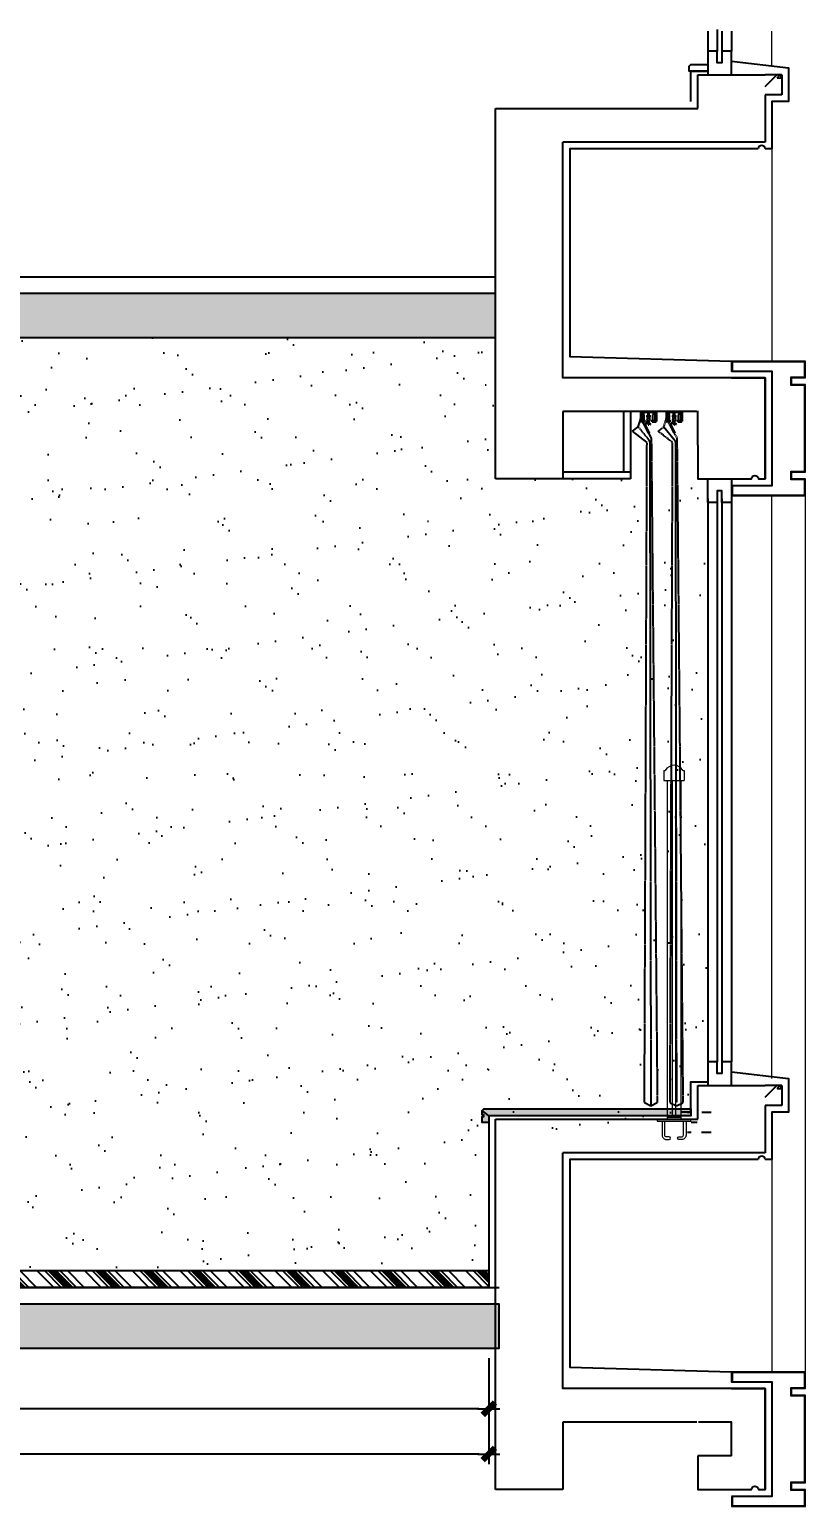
# Model space of a CAD drawing. Header units: inches. Extents: x 96003 to 270950, y -80202 to 65998.
# Drawn here: x 211724 to 214029, y 41976 to 46360 of the extents above; entities that cross this region are included whole.
import ezdxf

# ---------------------------------------------------------------- set-up
doc = ezdxf.new("R2010")
doc.units = ezdxf.units.IN
doc.header["$LTSCALE"] = 10
doc.header["$MEASUREMENT"] = 0
doc.linetypes.add('DASH', pattern=[0.35, 0.25, -0.1])
for name, color, linetype in [('01', 200, 'Continuous'), ('16', 12, 'Continuous'), ('81', 81, 'Continuous'), ('A_SURFACE', 9, 'Continuous'), ('AD-土建柱轮廓线', 200, 'Continuous'), ('EL-03', 3, 'Continuous'), ('EL-30', 30, 'Continuous'), ('EL-BHATCH-250', 250, 'Continuous'), ('FC-地面造型', 136, 'Continuous'), ('HAT【填充】', 250, 'Continuous'), ('PUB_HATCH', 8, 'Continuous'), ('SBEI', 1, 'Continuous')]:
    doc.layers.add(name, color=color, linetype=linetype)
for name, color, linetype, lineweight in [('D-地面铺装', 252, 'Continuous', 9), ('J-金属幕墙', 34, 'Continuous', 13), ('L-栏杆扶手', 73, 'Continuous', 13), ('L-立面看线', 8, 'Continuous', 13)]:
    doc.layers.add(name, color=color, linetype=linetype, lineweight=lineweight)
doc.styles.add('CCD_DIM', font='archs.shx', dxfattribs={"width": 0.7})
doc.dimstyles.new('1.30', dxfattribs={"dimscale": 30, "dimtxt": 2.5, "dimasz": 1, "dimexe": 1, "dimexo": 1.5, "dimgap": 1, "dimtad": 1, "dimdec": 0, "dimrnd": 5, "dimdsep": 46, "dimtxsty": 'CCD_DIM', "dimblk": 'CCD_Dimension_Tick', "dimcen": 1, "dimclrd": 44, "dimclre": 44, "dimclrt": 2, "dimadec": 0, "dimazin": 2, "dimtfac": 1, "dimtdec": 0, "dimtix": 1, "dimtmove": 2, "dimatfit": 3, "dimldrblk": 'CCD_Dimension_Tick', "dimfxl": 5, "dimfxlon": 1, "dimtolj": 1, "dimarcsym": 0})
pattern_1 = [(45, (190901.26, -77467.75), (-35.35534, 35.35534), []), (50, (190901.26, -77467.75), (143.452, -12.5504), [15, -165]), (355, (190901.26, -77467.75), (-27.7503, 150.4384), [12, -132]), (100.4514, (190913.22, -77468.8), (115.702, 137.888), [12.748, -140.2284]), (46.184, (190901.26, -77427.75), (213.448, -33.104), [22.5, -247.5]), (96.6356, (190919.05, -77430.5), (186.9325, 194.824), [19.122, -210.343]), (351.184, (190901.26, -77427.75), (186.932, 194.824), [18, -198]), (21, (190921.26, -77437.75), (119.3814, -80.5238), [15, -165]), (326, (190921.26, -77437.75), (48.663, 145.03), [12, -132]), (71.4514, (190931.21, -77444.46), (168.0445, 64.506), [12.748, -140.2284]), (37.5, (190901.26, -77467.75), (2.43197, 66.57877), [0, -130.4, 0, -134, 0, -132.5]), (7.5, (190901.26, -77467.75), (52.6139, 78.8823), [0, -76.4, 0, -127.4, 0, -50.5]), (327.5, (190856.66, -77467.75), (106.7645, -4.511), [0, -50, 0, -156, 0, -207]), (317.5, (190836.66, -77467.75), (116.6372, 20.021), [0, -65, 0, -103.6, 0, -147])]
pattern_2 = [(45, (190901.26, -74467.75), (-35.35534, 35.35534), []), (50, (190901.26, -74467.75), (143.452, -12.5504), [15, -165]), (355, (190901.26, -74467.75), (-27.7503, 150.4384), [12, -132]), (100.4514, (190913.22, -74468.8), (115.702, 137.888), [12.748, -140.2284]), (46.184, (190901.26, -74427.75), (213.448, -33.104), [22.5, -247.5]), (96.6356, (190919.05, -74430.5), (186.9325, 194.824), [19.122, -210.343]), (351.184, (190901.26, -74427.75), (186.932, 194.824), [18, -198]), (21, (190921.26, -74437.75), (119.3814, -80.5238), [15, -165]), (326, (190921.26, -74437.75), (48.663, 145.03), [12, -132]), (71.4514, (190931.21, -74444.46), (168.0445, 64.506), [12.748, -140.2284]), (37.5, (190901.26, -74467.75), (2.43197, 66.57877), [0, -130.4, 0, -134, 0, -132.5]), (7.5, (190901.26, -74467.75), (52.6139, 78.8823), [0, -76.4, 0, -127.4, 0, -50.5]), (327.5, (190856.66, -74467.75), (106.7645, -4.511), [0, -50, 0, -156, 0, -207]), (317.5, (190836.66, -74467.75), (116.6372, 20.021), [0, -65, 0, -103.6, 0, -147])]

# ---------------------------------------------------------------- blocks, each defined once
blk = doc.blocks.new('A$C29FB2657')
blk.add_lwpolyline([(50, 0), (-50, 0), (-50, -6), (50, -6), (50, 0)])
for points in [[(-35.5, -6), (-35.5, -48, 0.414214), (-22.5, -61), (-14.5, -61, 1), (-14.5, -53), (-22.5, -53, -0.414214), (-27.5, -48), (-27.5, -6)], [(35.5, -6), (35.5, -48, -0.414214), (22.5, -61), (14.5, -61, -1), (14.5, -53), (22.5, -53, 0.414214), (27.5, -48), (27.5, -6)]]:
    blk.add_lwpolyline(points, format="xyb")
blk = doc.blocks.new('ERYRTEYRTYTRYU')
at = {"layer": 'EL-BHATCH-250'}
h = blk.add_hatch(dxfattribs=at)
h.set_pattern_fill('ANSI36', color=256)
h.set_pattern_definition([(45, (-797212.6542, -227327.022), (1.683798023, 6.173926083), [7.9375, -1.5875, 0, -1.5875])])
h.paths.add_polyline_path([(194823.9, -79002.6), (194828.9, -78997.6), (195443.9, -78997.6), (195443.9, -79017.6), (194843.9, -79017.6), (194843.9, -79037.6), (194823.9, -79037.6), (194823.9, -79020.1), (194828.9, -79020.1), (194828.9, -79015.1), (194823.9, -79015.1)])
at = {"layer": 'PUB_HATCH'}
h = blk.add_hatch(dxfattribs=at)
h.set_pattern_fill('钢筋混凝土', color=256, scale=20, style=0)
h.set_pattern_definition(pattern_2)
h.paths.add_polyline_path([(195663.9, -75987.6), (195663.9, -75927.6), (195713.9, -75927.6), (195713.9, -75987.6)])
h = blk.add_hatch(dxfattribs=at)
h.set_pattern_fill('钢筋混凝土', color=256, scale=20, style=0)
h.set_pattern_definition(pattern_2)
h.paths.add_polyline_path([(195663.9, -75987.6), (195663.9, -75927.6), (195713.9, -75927.6), (195713.9, -75987.6)])
h = blk.add_hatch(dxfattribs=at)
h.set_pattern_fill('普通砖', color=256, scale=50, style=0)
h.set_pattern_definition([(45, (134887.13, -103269.03), (-88.38838, 88.38838), [])])
h.paths.add_polyline_path([(195603.9, -77037.6), (195603.9, -76997.6), (195603.9, -76957.6)])
h = blk.add_hatch(dxfattribs=at)
h.set_pattern_fill('钢筋混凝土', color=256, scale=20, style=0)
h.set_pattern_definition(pattern_1)
h.paths.add_polyline_path([(195663.9, -78987.6), (195663.9, -78927.6), (195713.9, -78927.6), (195713.9, -78987.6)])
h = blk.add_hatch(dxfattribs=at)
h.set_pattern_fill('钢筋混凝土', color=256, scale=20, style=0)
h.set_pattern_definition(pattern_1)
h.paths.add_polyline_path([(195663.9, -78987.6), (195663.9, -78927.6), (195713.9, -78927.6), (195713.9, -78987.6)])
h = blk.add_hatch(dxfattribs=at)
h.set_pattern_fill('普通砖', color=256, scale=50, style=0)
h.set_pattern_definition([(45, (134887.13, -106269.03), (-88.38838, 88.38838), [])])
h.paths.add_polyline_path([(195603.9, -80037.6), (195603.9, -79997.6), (195603.9, -79957.6)])
at = {"layer": '81', "color": 136}
for p, q in [((195493.9, -75798.3, 0), (195493.9, -75857.6, 0)), ((195521.9, -75793.6, 0), (195521.9, -75857.6, 0)), ((195535.9, -75798.3, 0), (195535.9, -75857.6, 0)), ((195563.9, -75798.3, 0), (195563.9, -75857.6, 0)), ((195493.9, -77186, 0), (195493.9, -78857.6, 0)), ((195521.9, -77186, 0), (195521.9, -78857.6, 0)), ((195535.9, -77186, 0), (195535.9, -78857.6, 0)), ((195563.9, -77186, 0), (195563.9, -78857.6, 0)), ((195493.9, -78798.3, 0), (195493.9, -78857.6, 0)), ((195521.9, -78793.6, 0), (195521.9, -78857.6, 0)), ((195535.9, -78798.3, 0), (195535.9, -78857.6, 0)), ((195563.9, -78798.3, 0), (195563.9, -78857.6, 0))]:
    blk.add_line(p, q, dxfattribs=at)
at = {"layer": '81', "color": 136, "elevation": 0}
for points in [[(195563.9, -75857.6), (195535.9, -75857.6), (195535.9, -75892.6), (195521.9, -75892.6), (195521.9, -75857.6), (195493.9, -75857.6), (195493.9, -75927.6), (195563.9, -75927.6)], [(195563.9, -75857.6), (195535.9, -75857.6), (195535.9, -75892.6), (195521.9, -75892.6), (195521.9, -75857.6), (195493.9, -75857.6), (195493.9, -75927.6), (195563.9, -75927.6)], [(195563.9, -77197.6), (195535.9, -77197.6), (195535.9, -77162.6), (195521.9, -77162.6), (195521.9, -77197.6), (195493.9, -77197.6), (195493.9, -77127.6), (195563.9, -77127.6)], [(195563.9, -78857.6), (195535.9, -78857.6), (195535.9, -78892.6), (195521.9, -78892.6), (195521.9, -78857.6), (195493.9, -78857.6), (195493.9, -78927.6), (195563.9, -78927.6)], [(195563.9, -78857.6), (195535.9, -78857.6), (195535.9, -78892.6), (195521.9, -78892.6), (195521.9, -78857.6), (195493.9, -78857.6), (195493.9, -78927.6), (195563.9, -78927.6)]]:
    blk.add_lwpolyline(points, close=True, dxfattribs=at)
at = {"layer": 'A_SURFACE'}
blk.add_line((195443.9, -79007.6, 0), (195413.9, -79007.6, 0), dxfattribs=at)
at = {"layer": 'A_SURFACE', "color": 20, "elevation": 0}
for points in [[(195443.9, -76007.6), (195443.9, -75917.6), (195493.9, -75917.6)], [(195563.9, -75887.6), (195733.9, -75907.6), (195733.9, -76007.6), (195683.9, -76007.6), (195683.9, -76147.6), (195663.9, -76147.6)], [(195643.9, -76147.6), (195083.9, -76147.6), (195084.2, -76763.9), (195563.9, -76777.6), (195563.9, -76807.6), (195683.9, -76807.6), (195683.9, -77147.6), (195563.9, -77147.6)], [(195563.9, -78887.6), (195733.9, -78907.6), (195733.9, -79007.6), (195683.9, -79007.6), (195683.9, -79147.6), (195663.9, -79147.6)], [(195443.9, -79007.6), (195443.9, -78917.6), (195493.9, -78917.6)], [(195443.9, -79017.6), (194843.9, -79017.6), (194843.9, -79517.6)], [(195643.9, -79147.6), (195083.9, -79147.6), (195084.2, -79763.9), (195563.9, -79777.6), (195563.9, -79807.6), (195683.9, -79807.6), (195683.9, -80147.6), (195563.9, -80147.6)]]:
    blk.add_lwpolyline(points, dxfattribs=at)
at = {"layer": 'A_SURFACE', "color": 20}
for centre in [(195653.9, -76147.6, 0), (195653.9, -79147.6, 0)]:
    blk.add_arc(centre, 10, 0, 180, dxfattribs=at)
at = {"layer": 'AD-土建柱轮廓线'}
for p, q in [((195463.9, -76027.6, 0), (195463.9, -75927.6, 0)), ((195463.9, -75927.6, 0), (195663.9, -75927.6, 0)), ((195713.9, -75927.6, 0), (195663.9, -75927.6, 0)), ((195713.9, -75927.6, 0), (195663.9, -75927.6, 0)), ((195713.9, -75927.6, 0), (195713.9, -75987.6, 0)), ((195713.9, -75927.6, 0), (195713.9, -75987.6, 0)), ((195713.9, -75987.6, 0), (195663.9, -75987.6, 0)), ((195663.9, -75987.6, 0), (195663.9, -76127.6, 0)), ((195713.9, -75987.6, 0), (195663.9, -75987.6, 0)), ((194863.9, -76577.6, 0), (194863.9, -76027.6, 0)), ((194863.9, -76027.6, 0), (195463.9, -76027.6, 0)), ((195663.9, -76127.6, 0), (195063.9, -76127.6, 0)), ((194863.9, -76707.6, 0), (194863.9, -76577.6, 0)), ((194863.9, -77127.6, 0), (194863.9, -76707.6, 0)), ((194863.9, -76707.6, 0), (194863.9, -76707.6, 0)), ((195563.9, -76827.6, 0), (195063.9, -76827.6, 0)), ((195563.9, -76827.6, 0), (195663.9, -76827.6, 0)), ((195663.9, -76827.6, 0), (195663.9, -77027.6, 0)), ((195663.9, -76827.6, 0), (195663.9, -76827.6, 0)), ((195663.9, -76827.6, 0), (195663.9, -76907.6, 0)), ((195663.9, -76907.6, 0), (195663.9, -76907.6, 0)), ((195463.9, -77027.6, 0), (195463.9, -77027.6, 0)), ((195663.9, -77027.6, 0), (195663.9, -77027.6, 0)), ((195663.9, -77027.6, 0), (195663.9, -77127.6, 0)), ((195063.9, -77127.6, 0), (194863.9, -77127.6, 0)), ((195463.9, -79027.6, 0), (195463.9, -78927.6, 0)), ((195463.9, -78927.6, 0), (195663.9, -78927.6, 0)), ((195713.9, -78927.6, 0), (195663.9, -78927.6, 0)), ((195713.9, -78927.6, 0), (195663.9, -78927.6, 0)), ((195713.9, -78927.6, 0), (195713.9, -78987.6, 0)), ((195713.9, -78927.6, 0), (195713.9, -78987.6, 0)), ((195713.9, -78987.6, 0), (195663.9, -78987.6, 0)), ((195663.9, -78987.6, 0), (195663.9, -79127.6, 0)), ((195713.9, -78987.6, 0), (195663.9, -78987.6, 0)), ((194863.9, -79577.6, 0), (194863.9, -79027.6, 0)), ((194863.9, -79027.6, 0), (195463.9, -79027.6, 0)), ((195663.9, -79127.6, 0), (195063.9, -79127.6, 0)), ((194863.9, -79707.6, 0), (194863.9, -79577.6, 0)), ((194863.9, -80127.6, 0), (194863.9, -79707.6, 0)), ((194863.9, -79707.6, 0), (194863.9, -79707.6, 0)), ((195563.9, -79827.6, 0), (195063.9, -79827.6, 0)), ((195563.9, -79827.6, 0), (195663.9, -79827.6, 0)), ((195663.9, -79827.6, 0), (195663.9, -80027.6, 0)), ((195663.9, -79827.6, 0), (195663.9, -79827.6, 0)), ((195663.9, -79827.6, 0), (195663.9, -79907.6, 0)), ((195663.9, -79907.6, 0), (195663.9, -79907.6, 0)), ((195563.9, -80027.6, 0), (195463.9, -80027.6, 0)), ((195663.9, -80027.6, 0), (195663.9, -80027.6, 0)), ((195663.9, -80027.6, 0), (195663.9, -80127.6, 0)), ((195063.9, -80127.6, 0), (194863.9, -80127.6, 0))]:
    blk.add_line(p, q, dxfattribs=at)
at = {"layer": 'AD-土建柱轮廓线', "elevation": 0}
for points in [[(194863.9, -76927.6), (194863.9, -76927.6), (194863.9, -76127.6)], [(195461.5, -76927.6), (195063.9, -76927.6)], [(195063.9, -76927.6), (195063.9, -77127.6)], [(195463.9, -77027.6), (195463.9, -77027.6), (195463.9, -77027.6), (195463.9, -76927.6), (195466.3, -76927.6)], [(194863.9, -79927.6), (194863.9, -79927.6), (194863.9, -79127.6)], [(195461.5, -79927.6), (195063.9, -79927.6)], [(195063.9, -79927.6), (195063.9, -80127.6)], [(195563.9, -80027.6), (195563.9, -80027.6), (195563.9, -80027.6), (195563.9, -79927.6), (195466.3, -79927.6)]]:
    blk.add_lwpolyline(points, dxfattribs=at)
for points in [[(195463.9, -77027.6), (195463.9, -77127.6), (195623.9, -77127.6, -0.996715), (195644, -77127.6), (195663.9, -77127.6), (195663.9, -76827.6), (195063.9, -76827.6), (195063.9, -76127.6)], [(195463.9, -80027.6), (195463.9, -80127.6), (195623.9, -80127.6, -0.996715), (195644, -80127.6), (195663.9, -80127.6), (195663.9, -79827.6), (195063.9, -79827.6), (195063.9, -79127.6)]]:
    blk.add_lwpolyline(points, format="xyb", dxfattribs=at)
at = {"layer": 'D-地面铺装', "elevation": 0}
for points in [[(195463.9, -76027.6), (195463.9, -75927.6)], [(195463.9, -79027.6), (195463.9, -78927.6)]]:
    blk.add_lwpolyline(points, dxfattribs=at)
at = {"layer": 'EL-03', "elevation": 0}
for points in [[(195493.9, -75917.6), (195443.9, -75917.6), (195438.9, -75917.6), (195438.9, -75902.6), (195443.9, -75897.6), (195493.9, -75897.6)], [(194823.9, -79002.6), (194828.9, -78997.6), (195443.9, -78997.6), (195443.9, -79017.6), (194843.9, -79017.6), (194843.9, -79037.6), (194843.9, -79037.6), (194823.9, -79037.6), (194823.9, -79020.1), (194828.9, -79020.1), (194828.9, -79015.1), (194823.9, -79015.1), (194823.9, -79002.6)]]:
    blk.add_lwpolyline(points, dxfattribs=at)
at = {"layer": 'EL-30', "elevation": 0}
blk.add_lwpolyline([(194843.9, -79017.6), (194823.9, -79002.6)], dxfattribs=at)
at = {"layer": 'J-金属幕墙'}
blk.add_line((195783.9, -79777.6, 0), (195783.9, -77177.6, 0), dxfattribs=at)
at = {"layer": 'J-金属幕墙', "elevation": 0}
for points in [[(195563.9, -77147.6), (195563.9, -77177.6), (195783.9, -77177.6), (195783.9, -77127.6), (195743.9, -77127.6), (195743.9, -77107.6), (195783.9, -77107.6), (195783.9, -76847.6), (195743.9, -76847.6), (195743.9, -76827.6), (195783.9, -76827.6), (195783.9, -76777.6), (195563.9, -76777.6), (195563.9, -76807.6)], [(195566.9, -77147.6), (195566.9, -77174.6), (195780.9, -77174.6), (195780.9, -77130.6), (195740.9, -77130.6), (195740.9, -77104.6), (195780.9, -77104.6), (195780.9, -76850.6), (195740.9, -76850.6), (195740.9, -76824.6), (195780.9, -76824.6), (195780.9, -76780.6), (195566.9, -76780.6), (195566.9, -76807.6)], [(195563.9, -80147.6), (195563.9, -80177.6), (195783.9, -80177.6), (195783.9, -80127.6), (195743.9, -80127.6), (195743.9, -80107.6), (195783.9, -80107.6), (195783.9, -79847.6), (195743.9, -79847.6), (195743.9, -79827.6), (195783.9, -79827.6), (195783.9, -79777.6), (195563.9, -79777.6), (195563.9, -79807.6)], [(195566.9, -80147.6), (195566.9, -80174.6), (195780.9, -80174.6), (195780.9, -80130.6), (195740.9, -80130.6), (195740.9, -80104.6), (195780.9, -80104.6), (195780.9, -79850.6), (195740.9, -79850.6), (195740.9, -79824.6), (195780.9, -79824.6), (195780.9, -79780.6), (195566.9, -79780.6), (195566.9, -79807.6)]]:
    blk.add_lwpolyline(points, dxfattribs=at)
at = {"layer": 'L-栏杆扶手'}
for p, q in [((195363.7, -77992.7, 0), (195367.7, -77992.7, 0)), ((195363.7, -77992.7, 0), (195363.7, -78022.7, 0)), ((195363.7, -78022.7, 0), (195423.9, -78022.7, 0)), ((195373.7, -78022.7, 0), (195373.7, -78927.6, 0)), ((195388.9, -78922.6, 0), (195388.9, -78022.7, 0)), ((195398.9, -78922.6, 0), (195398.9, -78022.7, 0)), ((195413.9, -78022.7, 0), (195413.9, -78927.6, 0)), ((195419.9, -77992.7, 0), (195423.9, -77992.7, 0)), ((195423.9, -77992.7, 0), (195423.9, -78022.7, 0)), ((195373.7, -78798.3, 0), (195373.7, -79027.6, 0)), ((195388.9, -79022.6, 0), (195388.9, -78798.3, 0)), ((195398.9, -79022.6, 0), (195398.9, -78798.3, 0)), ((195413.9, -78798.3, 0), (195413.9, -79027.6, 0)), ((195413.9, -79022.6, 0), (195373.7, -79022.6, 0))]:
    blk.add_line(p, q, dxfattribs=at)
at = {"layer": 'L-栏杆扶手', "elevation": 0}
for points in [[(195443.9, -76027.6), (195413.9, -76027.6), (195443.9, -76027.6)], [(195443.9, -79027.6), (195413.9, -79027.6), (195443.9, -79027.6)]]:
    blk.add_lwpolyline(points, dxfattribs=at)
at = {"layer": 'L-栏杆扶手'}
blk.add_arc((195393.8, -78007.7, 0), 30.1, 29.8902, 150.1098, dxfattribs=at)
at = {"layer": 'L-立面看线'}
for p, q in [((195683.9, -75901.8, 0), (195683.9, -75798.3, 0)), ((195683.9, -76147.6, 0), (195683.9, -76777.6, 0)), ((195683.9, -78907.6, 0), (195683.9, -77177.6, 0)), ((195683.9, -78901.8, 0), (195683.9, -78798.3, 0)), ((195683.9, -79147.6, 0), (195683.9, -79777.6, 0))]:
    blk.add_line(p, q, dxfattribs=at)
at = {"layer": 'SBEI', "color": 3}
for p, q in [((195243.9, -76927.6, 0), (195243.9, -77107.6, 0)), ((195263.9, -76927.6, 0), (195263.9, -77127.6, 0)), ((195263.9, -77107.6, 0), (195063.9, -77107.6, 0)), ((195263.9, -77127.6, 0), (195063.9, -77127.6, 0))]:
    blk.add_line(p, q, dxfattribs=at)
at = {"layer": 'L-栏杆扶手'}
blk.add_blockref('A$C29FB2657', (195393.8, -79027.6, 0), dxfattribs=at)
blk = doc.blocks.new('CCD_Dimension_Tick')
at = {"color": 0, "linetype": 'ByBlock'}
for p, q in [((-1.09, 0), (0, 0)), ((0, 0), (1.09, 0))]:
    blk.add_line(p, q, dxfattribs=at)
at = {"color": 0, "linetype": 'Continuous', "const_width": 0.608}
blk.add_lwpolyline([(-0.61, -0.61), (0.61, 0.61)], dxfattribs=at)
blk = doc.blocks.new('*D223')
at = {"layer": 'Defpoints', "color": 0, "linetype": 'ByBlock', "transparency": 16777216}
for p in [(213088.5, 42626.3), (209968.5, 42416.3), (209968.5, 42266.3)]:
    blk.add_point(p, dxfattribs=at)
at = {"layer": 'FC-地面造型', "color": 44, "linetype": 'ByBlock', "lineweight": -2, "transparency": 16777216}
for p, q in [((213088.5, 42416.3), (213088.5, 42236.3)), ((209968.5, 42371.3), (209968.5, 42236.3)), ((213058.5, 42266.3), (209998.5, 42266.3))]:
    blk.add_line(p, q, dxfattribs=at)
at = {"layer": 'FC-地面造型', "color": 44, "linetype": 'ByBlock', "lineweight": -2, "transparency": 16777216, "xscale": 30, "yscale": 30, "zscale": 30, "rotation": 180}
blk.add_blockref('CCD_Dimension_Tick', (209968.5, 42266.3), dxfattribs=at)
at = {"layer": 'FC-地面造型', "color": 44, "linetype": 'ByBlock', "lineweight": -2, "transparency": 16777216, "xscale": 30, "yscale": 30, "zscale": 30}
blk.add_blockref('CCD_Dimension_Tick', (213088.5, 42266.3), dxfattribs=at)
at = {"layer": 'FC-地面造型', "color": 2, "linetype": 'ByBlock', "transparency": 16777216, "insert": (211528.5, 42333.8), "char_height": 75, "attachment_point": 5, "style": 'CCD_DIM'}
blk.add_mtext('\\A1;3120', dxfattribs=at)
blk = doc.blocks.new('*U789')
at = {"linetype": 'DASH', "ltscale": 250}
for p, q in [((2847661.4, -579684.4), (2847661.4, -579689.3)), ((2847661.4, -579691.3), (2847661.4, -579703.4)), ((2847661.4, -579691.3), (2847661.4, -579703.4)), ((2847663.4, -579682.4), (2847706.8, -579682.4)), ((2847671.8, -579706.8), (2847671.8, -579691.8)), ((2847671.8, -579706.8), (2847671.8, -579691.8)), ((2847697.4, -579685.4), (2847697.4, -579687.4)), ((2847698.3, -579706.8), (2847698.3, -579691.8)), ((2847698.3, -579706.8), (2847698.3, -579691.8)), ((2847708.8, -579684.4), (2847708.8, -579689.3)), ((2847708.8, -579691.3), (2847708.8, -579703.4)), ((2847708.8, -579691.3), (2847708.8, -579703.4)), ((2847737.4, -579684.4), (2847737.4, -579689.3)), ((2847737.4, -579691.3), (2847737.4, -579703.4)), ((2847737.4, -579691.3), (2847737.4, -579703.4)), ((2847739.4, -579682.4), (2847782.8, -579682.4)), ((2847747.9, -579706.8), (2847747.9, -579691.8)), ((2847747.9, -579706.8), (2847747.9, -579691.8)), ((2847773.4, -579685.4), (2847773.4, -579687.4)), ((2847774.4, -579706.8), (2847774.4, -579691.8)), ((2847774.4, -579706.8), (2847774.4, -579691.8)), ((2847784.8, -579684.4), (2847784.8, -579689.3)), ((2847784.8, -579691.3), (2847784.8, -579703.4)), ((2847784.8, -579691.3), (2847784.8, -579703.4)), ((2847637.7, -579740.7, 0), (2847654.7, -579727.9, 0)), ((2847680.7, -579774.5, 0), (2847637.7, -579740.7, 0)), ((2847654.7, -579727.9, 0), (2847662.4, -579704, 0)), ((2847661.4, -579705.4), (2847661.4, -579710.4)), ((2847662.4, -579704, 0), (2847693.4, -579761.1, 0)), ((2847673.8, -579712.4), (2847663.4, -579712.4)), ((2847673.8, -579712.4), (2847673.8, -579708.2)), ((2847696.4, -579712.4), (2847696.4, -579708.2)), ((2847696.4, -579712.4), (2847706.8, -579712.4)), ((2847708.8, -579705.4), (2847708.8, -579710.4)), ((2847730.7, -579727.9, 0), (2847761.5, -579765.3, 0)), ((2847737.4, -579705.4), (2847737.4, -579710.4)), ((2847749.8, -579712.4), (2847739.4, -579712.4)), ((2847749.8, -579712.4), (2847749.8, -579708.2)), ((2847772.4, -579712.4), (2847772.4, -579708.2)), ((2847772.4, -579712.4), (2847782.8, -579712.4)), ((2847784.8, -579705.4), (2847784.8, -579710.4))]:
    blk.add_line(p, q, dxfattribs=at)
at = {"linetype": 'DASH'}
for p, q in [((2847673.2, -581733.8, 0), (2847680.7, -579774.5, 0)), ((2847693.4, -579761.1, 0), (2847711.3, -581733.8, 0)), ((2847765.1, -579773.3, 0), (2847768, -581733.8, 0))]:
    blk.add_line(p, q, dxfattribs=at)
at = {"linetype": 'DASH', "ltscale": 500}
for p, q in [((2847673.2, -581733.8, 0), (2847691.9, -581743.1, 0)), ((2847691.9, -581743.1, 0), (2847711.3, -581733.8, 0)), ((2847749.3, -581734.1, 0), (2847767.9, -581743.4, 0)), ((2847767.9, -581743.4, 0), (2847787.3, -581734.1, 0))]:
    blk.add_line(p, q, dxfattribs=at)
at = {"linetype": 'DASH', "ltscale": 250}
for points in [[(2847697.4, -579685.4), (2847672.8, -579685.4), (2847672.8, -579687.4, -0.289705), (2847670.6, -579685.4), (2847666.4, -579685.4, 0.414214), (2847664.4, -579687.4), (2847664.4, -579707.4, 0.414214), (2847666.4, -579709.4), (2847670.7, -579709.4)], [(2847673.8, -579708.2, 0.598888), (2847672.3, -579708.1), (2847671.5, -579709.4), (2847666.4, -579709.4, -0.414214), (2847664.4, -579707.4), (2847664.4, -579687.4, -0.414214), (2847666.4, -579685.4), (2847670.6, -579685.4)], [(2847665.8, -579691.8, -0.665901), (2847671.8, -579691.8)], [(2847696.4, -579708.2, -0.598888), (2847697.8, -579708.1), (2847698.7, -579709.4), (2847703.8, -579709.4, 0.414214), (2847705.8, -579707.4), (2847705.8, -579687.4, 0.414214), (2847703.8, -579685.4), (2847699.6, -579685.4)], [(2847704.3, -579691.8, 0.665901), (2847698.3, -579691.8)], [(2847773.4, -579685.4), (2847748.8, -579685.4), (2847748.8, -579687.4, -0.289705), (2847746.6, -579685.4), (2847742.4, -579685.4, 0.414214), (2847740.4, -579687.4), (2847740.4, -579707.4, 0.414214), (2847742.4, -579709.4), (2847746.7, -579709.4)], [(2847749.8, -579708.2, 0.598888), (2847748.4, -579708.1), (2847747.5, -579709.4), (2847742.4, -579709.4, -0.414214), (2847740.4, -579707.4), (2847740.4, -579687.4, -0.414214), (2847742.4, -579685.4), (2847746.6, -579685.4)], [(2847741.9, -579691.8, -0.665901), (2847747.9, -579691.8)], [(2847772.4, -579708.2, -0.598888), (2847773.9, -579708.1), (2847774.7, -579709.4), (2847779.8, -579709.4, 0.414214), (2847781.8, -579707.4), (2847781.8, -579687.4, 0.414214), (2847779.8, -579685.4), (2847775.6, -579685.4)], [(2847780.4, -579691.8, 0.665901), (2847774.4, -579691.8)]]:
    blk.add_lwpolyline(points, format="xyb", dxfattribs=at)
for points in [[(2847665.8, -579691.8), (2847665.8, -579706.8)], [(2847680.9, -579698.3), (2847680.9, -579708)], [(2847682.7, -579686.5), (2847682.7, -579699.7)], [(2847686.5, -579685.4), (2847683.7, -579685.4)], [(2847687.5, -579699.7), (2847687.5, -579686.5)], [(2847689.3, -579708), (2847689.3, -579708), (2847689.3, -579698.3)], [(2847704.3, -579691.8), (2847704.3, -579706.8)], [(2847741.9, -579691.8), (2847741.9, -579706.8)], [(2847756.9, -579698.3), (2847756.9, -579708)], [(2847758.7, -579686.5), (2847758.7, -579699.7)], [(2847762.5, -579685.4), (2847759.7, -579685.4)], [(2847763.5, -579699.7), (2847763.5, -579686.5)], [(2847765.3, -579708), (2847765.3, -579708), (2847765.3, -579698.3)], [(2847780.4, -579691.8), (2847780.4, -579706.8)], [(2847683.3, -579708.6), (2847683.3, -579712.3)], [(2847683.6, -579712.8), (2847683.9, -579712.8)], [(2847683.7, -579700.8), (2847686.5, -579700.8)], [(2847683.9, -579712.3), (2847683.9, -579720.6)], [(2847685.4, -579711), (2847684.7, -579711)], [(2847685.4, -579721.5), (2847684.7, -579721.5)], [(2847686.3, -579720.6), (2847686.3, -579711.9)], [(2847686.3, -579712.8), (2847686.6, -579712.8)], [(2847686.9, -579712.3), (2847686.9, -579708.6)], [(2847759.3, -579708.6), (2847759.3, -579712.3)], [(2847759.6, -579712.8), (2847759.9, -579712.8)], [(2847759.7, -579700.8), (2847762.5, -579700.8)], [(2847759.9, -579712.3), (2847759.9, -579720.6)], [(2847761.5, -579711), (2847760.8, -579711)], [(2847761.5, -579721.5), (2847760.8, -579721.5)], [(2847762.3, -579720.6), (2847762.3, -579711.9)], [(2847762.3, -579712.8), (2847762.6, -579712.8)], [(2847762.9, -579712.3), (2847762.9, -579708.6)]]:
    blk.add_lwpolyline(points, dxfattribs=at)
at = {"linetype": 'DASH', "elevation": 0}
blk.add_lwpolyline([(2847654.7, -579727.9), (2847685.4, -579765.3, -0.2087), (2847689.1, -579773.3), (2847692, -581743.1)], format="xyb", dxfattribs=at)
at = {"linetype": 'DASH', "ltscale": 250, "elevation": 0}
for points in [[(2847674.3, -579720.5, -0.594748), (2847689.3, -579717.3), (2847691.3, -579721.2), (2847689.5, -579722.1), (2847687.6, -579718.5, 0.711964), (2847675.9, -579723.4), (2847687.2, -579746), (2847685.4, -579746.8), (2847674.2, -579725.1, -0.13588)], [(2847750.3, -579720.5, -0.594748), (2847765.3, -579717.3), (2847767.3, -579721.2), (2847765.6, -579722.1), (2847763.7, -579718.5, 0.711964), (2847752, -579723.4), (2847763.3, -579746), (2847761.5, -579746.8), (2847750.2, -579725.1, -0.13588)]]:
    blk.add_lwpolyline(points, format="xyb", close=True, dxfattribs=at)
at = {"linetype": 'DASH', "elevation": 0}
blk.add_lwpolyline([(2847749.3, -581733.8), (2847756.8, -579774.5), (2847713.8, -579740.7), (2847730.7, -579727.9), (2847738.4, -579704), (2847769.5, -579761.1), (2847787.3, -581733.8)], dxfattribs=at)
at = {"linetype": 'DASH', "ltscale": 250}
for centre, radius, start, end in [((2847663.4, -579684.4), 2, 90, 180), ((2847661.4, -579690.3), 0.999, 270, 90), ((2847682.6, -579694.8), 1.82, 88.7213, 165.1682), ((2847676.4, -579696.3), 4.89, 336.0033, 23.9967), ((2847683.7, -579686.4), 0.996, 89.9947, 188.2586), ((2847683.7, -579699.8), 0.996, 171.7414, 270.0053), ((2847686.5, -579686.4), 0.996, 351.7414, 90.0053), ((2847686.5, -579699.8), 0.996, 269.9947, 8.2586), ((2847687.5, -579694.8), 1.82, 14.8318, 91.2787), ((2847687.5, -579694.8), 1.82, 14.8318, 91.2787), ((2847693.7, -579696.3), 4.89, 156.0033, 203.9967), ((2847696.9, -579684.6), 2.77, 280.1532, 344.7794), ((2847706.8, -579684.4), 2, 0, 90), ((2847708.8, -579690.3), 0.999, 90, 270), ((2847739.4, -579684.4), 2, 90, 180), ((2847737.4, -579690.3), 0.999, 270, 90), ((2847758.7, -579694.8), 1.82, 88.7213, 165.1682), ((2847752.5, -579696.3), 4.89, 336.0033, 23.9967), ((2847759.7, -579686.4), 0.996, 89.9947, 188.2586), ((2847759.7, -579699.8), 0.996, 171.7414, 270.0053), ((2847762.5, -579686.4), 0.996, 351.7414, 90.0053), ((2847762.5, -579699.8), 0.996, 269.9947, 8.2586), ((2847763.6, -579694.8), 1.82, 14.8318, 91.2787), ((2847763.6, -579694.8), 1.82, 14.8318, 91.2787), ((2847769.8, -579696.3), 4.89, 156.0033, 203.9967), ((2847772.9, -579684.6), 2.77, 280.1532, 344.7794), ((2847782.8, -579684.4), 2, 0, 90), ((2847784.8, -579690.3), 0.999, 90, 270), ((2847661.4, -579704.4), 0.999, 270, 90), ((2847663.4, -579710.4), 2, 180, 270), ((2847668.8, -579705.6), 3.25, 202.6807, 337.3195), ((2847679.7, -579707.6), 0.757, 118.8586, 287.8987), ((2847681.3, -579710.6), 4.15, 95.3143, 117.5624), ((2847681.3, -579710.6), 2.65, 98.3391, 119.9384), ((2847685.1, -579696.9), 11.9, 249.2673, 290.7327), ((2847684.2, -579712.1), 0.921, 195.9269, 230.5269), ((2847685, -579712.1), 1.12, 102.4955, 189.3509), ((2847685, -579720.4), 1.12, 170.6491, 257.5045), ((2847685.2, -579712.1), 1.12, 9.3509, 77.5045), ((2847685.2, -579720.4), 1.12, 282.4955, 350.6491), ((2847686, -579712.1), 0.921, 309.4731, 344.0731), ((2847688.9, -579710.6), 4.15, 62.4376, 84.6857), ((2847688.9, -579710.6), 2.65, 60.0616, 81.6609), ((2847690.4, -579707.6), 0.757, 252.1013, 61.1414), ((2847701.3, -579705.6), 3.25, 202.6805, 337.3193), ((2847706.8, -579710.4), 2, 270, 0), ((2847708.8, -579704.4), 0.999, 90, 270), ((2847737.4, -579704.4), 0.999, 270, 90), ((2847739.4, -579710.4), 2, 180, 270), ((2847744.9, -579705.6), 3.25, 202.6807, 337.3195), ((2847755.8, -579707.6), 0.757, 118.8586, 287.8987), ((2847757.3, -579710.6), 4.15, 95.3143, 117.5624), ((2847757.3, -579710.6), 2.65, 98.3391, 119.9384), ((2847761.1, -579696.9), 11.9, 249.2673, 290.7327), ((2847760.2, -579712.1), 0.921, 195.9269, 230.5269), ((2847761, -579712.1), 1.12, 102.4955, 189.3509), ((2847761, -579720.4), 1.12, 170.6491, 257.5045), ((2847761.2, -579712.1), 1.12, 9.3509, 77.5045), ((2847761.2, -579720.4), 1.12, 282.4955, 350.6491), ((2847762, -579712.1), 0.921, 309.4731, 344.0731), ((2847764.9, -579710.6), 4.15, 62.4376, 84.6857), ((2847764.9, -579710.6), 2.65, 60.0616, 81.6609), ((2847766.5, -579707.6), 0.757, 252.1013, 61.1414), ((2847777.4, -579705.6), 3.25, 202.6805, 337.3193), ((2847782.8, -579710.4), 2, 270, 0), ((2847784.8, -579704.4), 0.999, 90, 270), ((2847754.1, -579773.5, 0), 11, 0.8505, 48.0042)]:
    blk.add_arc(centre, radius, start, end, dxfattribs=at)
blk = doc.blocks.new('*D224')
at = {"layer": 'Defpoints', "color": 0, "linetype": 'ByBlock', "transparency": 16777216}
for p in [(213088.5, 42671.9), (208768.5, 42461.9), (208768.5, 42131.9)]:
    blk.add_point(p, dxfattribs=at)
at = {"layer": 'FC-地面造型', "color": 44, "linetype": 'ByBlock', "lineweight": -2, "transparency": 16777216}
for p, q in [((208768.5, 42281.9), (208768.5, 42101.9)), ((213088.5, 42281.9), (213088.5, 42101.9)), ((213058.5, 42131.9), (208798.5, 42131.9))]:
    blk.add_line(p, q, dxfattribs=at)
at = {"layer": 'FC-地面造型', "color": 44, "linetype": 'ByBlock', "lineweight": -2, "transparency": 16777216, "xscale": 30, "yscale": 30, "zscale": 30, "rotation": 180}
blk.add_blockref('CCD_Dimension_Tick', (208768.5, 42131.9), dxfattribs=at)
at = {"layer": 'FC-地面造型', "color": 44, "linetype": 'ByBlock', "lineweight": -2, "transparency": 16777216, "xscale": 30, "yscale": 30, "zscale": 30}
blk.add_blockref('CCD_Dimension_Tick', (213088.5, 42131.9), dxfattribs=at)
at = {"layer": 'FC-地面造型', "color": 2, "linetype": 'ByBlock', "transparency": 16777216, "insert": (210928.5, 42199.4), "char_height": 75, "attachment_point": 5, "style": 'CCD_DIM'}
blk.add_mtext('\\A1;4320', dxfattribs=at)

msp = doc.modelspace()

# ---------------------------------------------------------------- hatches: boundary and pattern name
h = msp.add_hatch(color=250)
h.dxf.hatch_style = 1
h.paths.add_polyline_path([(208648.5, 45576.5), (208648.5, 45446.5), (213108.6, 45446.5), (213108.6, 45576.5)])
h = msp.add_hatch(color=250)
h.dxf.hatch_style = 1
h.paths.add_polyline_path([(208648.5, 42576.3), (208648.5, 42446.3), (213118.5, 42446.3), (213118.5, 42576.3)])
at = {"layer": 'FC-地面造型', "linetype": 'ByBlock'}
h = msp.add_hatch(dxfattribs=at)
h.set_pattern_fill('AR-SAND', color=250, scale=100)
h.set_pattern_definition([(37.5, (-10673.94, 3777.11), (-6.29934, 192.68238), [0, -152, 0, -170, 0, -162.5]), (7.5, (-10673.94, 3777.1), (176.97767, 282.2146), [0, -82, 0, -137, 0, -52.5]), (327.5, (-10796.94, 3777.11), (311.41419, 0.5659), [0, -50, 0, -180, 0, -235]), (317.5, (-10796.94, 3777.1), (300.61266, 87.76756), [0, -25, 0, -118, 0, -135])])
h.paths.add_polyline_path([(213738.5, 45026.3), (213538.5, 45026.2), (213308.6, 45026.3), (213108.6, 45026.3), (213108.6, 45446.3), (210568.5, 45446.5), (210668.5, 45086.3), (210658.5, 45026.3), (208768.5, 45026.3), (208768.5, 44826), (208768.5, 42676.3), (213086.8, 42676.3), (213088.5, 43096.3), (213738.5, 43096.3)])
h = msp.add_hatch(dxfattribs=at)
h.set_pattern_fill('CYL', color=250, scale=100, angle=90, pattern_type=2)
h.set_pattern_definition([(315, (131538.46, 542947.79), (-70.710678, -70.710678), []), (315, (131537.05, 542946.37), (-70.710678, -70.710678), []), (315, (131534.22, 542943.54), (-70.710678, -70.710678), []), (315, (131528.57, 542937.89), (-70.710678, -70.710678), []), (315, (131517.25, 542926.57), (-70.710678, -70.710678), []), (315, (131491.8, 542901.12), (-70.710678, -70.710678), []), (315, (131480.48, 542889.8), (-70.710678, -70.710678), []), (315, (131474.83, 542884.15), (-70.710678, -70.710678), []), (315, (131472, 542881.32), (-70.710678, -70.710678), []), (315, (131470.58, 542879.9), (-70.710678, -70.710678), [])])
h.paths.add_polyline_path([(213088.5, 42626.3), (208778.5, 42626.3), (208778.5, 42676.3), (213088.5, 42676.3)])
at = {"layer": 'HAT【填充】'}
h = msp.add_hatch(dxfattribs=at)
h.set_pattern_fill('墙纸', color=256, scale=30, style=0, pattern_type=2)
h.set_pattern_definition([(180, (535559.506, 121296.047), (-30, 30), [30, -30])])
h.paths.add_polyline_path([(213678.5, 43146.3), (213706.5, 43146.3), (213706.5, 43111.3), (213720.5, 43111.3), (213720.5, 43146.3), (213748.5, 43146.3), (213748.5, 43076.3), (213678.5, 43076.3)])

# ---------------------------------------------------------------- linework, layer by layer
at = {"color": 5}
for p, q in [((208648.5, 45626.5), (213108.6, 45626.5, 0)), ((208748.5, 42626.3, 0), (213118.5, 42626.3, 0))]:
    msp.add_line(p, q, dxfattribs=at)
at = {"layer": '01'}
for points in [[(208648.5, 45576.5), (208648.5, 45446.5), (213108.6, 45446.5), (213108.6, 45576.5)], [(208648.5, 42576.3), (208648.5, 42446.3), (213118.5, 42446.3), (213118.5, 42576.3)]]:
    msp.add_lwpolyline(points, close=True, dxfattribs=at)
at = {"layer": 'FC-地面造型', "linetype": 'ByBlock'}
msp.add_line((213083.5, 43276.3), (213088.5, 43271.3), dxfattribs=at)
at = {"layer": 'FC-地面造型', "color": 30, "linetype": 'ByBlock'}
msp.add_lwpolyline([(213088.5, 42626.3), (208778.5, 42626.3), (208778.5, 42676.3), (213088.5, 42676.3)], close=True, dxfattribs=at)

# ---------------------------------------------------------------- block references
at = {"layer": '16', "color": 138}
msp.add_blockref('*U789', (-2634122.7, 624908.7), dxfattribs=at)
at = {"layer": 'FC-地面造型', "color": 8, "linetype": 'ByBlock'}
msp.add_blockref('ERYRTEYRTYTRYU', (18244.6, 122153.9, 0), dxfattribs=at)

# ---------------------------------------------------------------- dimensions: what is measured, and where the dimension line sits
for base, p1, p2, picture, middle in [((208768.5, 42131.9), (213088.5, 42671.9), (208768.5, 42461.9), '*D224', (210928.5, 42199.4)), ((209968.5, 42266.3), (213088.5, 42626.3), (209968.5, 42416.3), '*D223', (211528.5, 42333.8))]:
    dim = msp.add_linear_dim(base=base, p1=p1, p2=p2, angle=180, dimstyle='1.30', dxfattribs=at)
    dim.commit()
    dim.dimension.update_dxf_attribs({"geometry": picture, "text_midpoint": middle})

doc.saveas('drawing.dxf')
